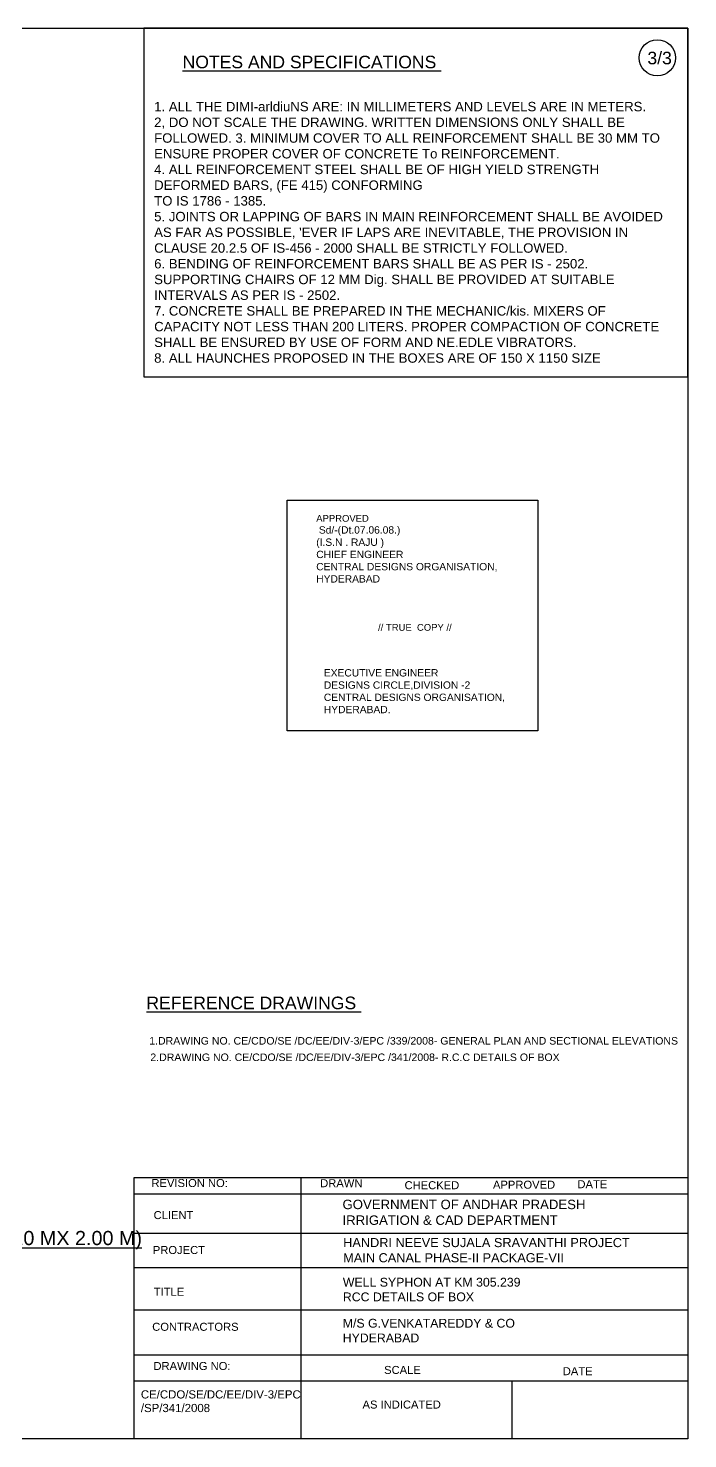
# Model space of a CAD drawing. Header units: millimetres. Extents: x -53224454 to -53193246, y 22140688 to 22163133.
# Drawn here: x -53203737 to -53193246, y 22140688 to 22163133 of the extents above; entities that cross this region are included whole.
import ezdxf

# ---------------------------------------------------------------- set-up
doc = ezdxf.new("R2010")
doc.units = ezdxf.units.MM
doc.header["$MEASUREMENT"] = 0
for name, color, linetype in [('DIMENSION', 7, 'Continuous'), ('DIMENSIONS', 7, 'Continuous'), ('DRAWING', 2, 'Continuous'), ('TEXT', 255, 'Continuous')]:
    doc.layers.add(name, color=color, linetype=linetype)
doc.styles.get("Standard").update_dxf_attribs({"font": 'arial.ttf', "height": 110})

msp = doc.modelspace()

# ---------------------------------------------------------------- linework, layer by layer
at = {"layer": 'DIMENSION', "color": 0}
msp.add_lwpolyline([(-53202054, 22144844.5), (-53193246, 22144844.5), (-53193246, 22140688.5), (-53202054, 22140688.5)], close=True, dxfattribs=at)
at = {"layer": 'DIMENSIONS', "color": 0}
msp.add_lwpolyline([(-53193246, 22163133), (-53201899, 22163133), (-53201899, 22157585.5), (-53193246, 22157585.5)], close=True, dxfattribs=at)
at = {"layer": 'DRAWING', "color": 0}
for points in [[(-53193246, 22140688.5), (-53224454, 22140688.5), (-53224454, 22163133), (-53193246, 22163133)], [(-53199615.5, 22155622.5), (-53195628.5, 22155622.5), (-53195628.5, 22151951.5), (-53199615.5, 22151951.5)]]:
    msp.add_lwpolyline(points, close=True, dxfattribs=at)
msp.add_lwpolyline([(-53196046.6, 22141608.8), (-53196046.6, 22140688.5)], dxfattribs=at)
msp.add_circle((-53193730.5, 22162662), 288.5, dxfattribs=at)
at = {"layer": 'TEXT', "color": 0}
for points in [[(-53202054, 22144844.5), (-53193246, 22144844.5)], [(-53199402.2, 22144838.3), (-53199402.2, 22140688.5)], [(-53202054, 22144584.4), (-53193246, 22144584.4)], [(-53202054, 22143958.6), (-53193246, 22143958.6)], [(-53202054, 22143411.4), (-53193246, 22143411.4)], [(-53193246, 22142732.9), (-53202054, 22142732.9)], [(-53202054, 22142026.4), (-53193246, 22142026.4)], [(-53202054, 22141608.8), (-53193246, 22141608.8)]]:
    msp.add_lwpolyline(points, dxfattribs=at)

# ---------------------------------------------------------------- texts
at = {"layer": 'DIMENSIONS', "color": 0, "insert": (-53201733.5, 22161961), "char_height": 150, "width": 8110.43, "attachment_point": 1}
msp.add_mtext("1. ALL THE DIMI-arldiuNS ARE: IN MILLIMETERS AND LEVELS ARE IN METERS. \\P2, DO NOT SCALE THE DRAWING. WRITTEN DIMENSIONS ONLY SHALL BE FOLLOWED. 3. MINIMUM COVER TO ALL REINFORCEMENT SHALL BE 30 MM TO ENSURE PROPER COVER OF CONCRETE To REINFORCEMENT. \\P4. ALL REINFORCEMENT STEEL SHALL BE OF HIGH YIELD STRENGTH DEFORMED BARS, (FE 415) CONFORMING \\PTO IS 1786 - 1385. \\P5. JOINTS OR LAPPING OF BARS IN MAIN REINFORCEMENT SHALL BE AVOIDED AS FAR AS POSSIBLE, 'EVER IF LAPS ARE INEVITABLE, THE PROVISION IN CLAUSE 20.2.5 OF IS-456 - 2000 SHALL BE STRICTLY FOLLOWED. \\P6. BENDING OF REINFORCEMENT BARS SHALL BE AS PER IS - 2502. SUPPORTING CHAIRS OF 12 MM Dig. SHALL BE PROVIDED AT SUITABLE INTERVALS AS PER IS - 2502. \\P7. CONCRETE SHALL BE PREPARED IN THE MECHANIC/kis. MIXERS OF CAPACITY NOT LESS THAN 200 LITERS. PROPER COMPACTION OF CONCRETE SHALL BE ENSURED BY USE OF FORM AND NE.EDLE VIBRATORS. \\P8. ALL HAUNCHES PROPOSED IN THE BOXES ARE OF 150 X 1150 SIZE ", dxfattribs=at)
at = {"layer": 'DRAWING', "color": 0}
for s, height, p in [('%%UNOTES AND SPECIFICATIONS ', 200, (-53201281.5, 22162495.5)), ('3/3', 200, (-53193888, 22162559)), ('%%UREFERENCE DRAWINGS ', 200, (-53201857.5, 22147524)), ('1.DRAWING NO. CE/CDO/SE /DC/EE/DIV-3/EPC /339/2008- GENERAL PLAN AND SECTIONAL ELEVATIONS ', 120, (-53201812, 22146961)), ('2.DRAWING NO. CE/CDO/SE /DC/EE/DIV-3/EPC /341/2008- R.C.C DETAILS OF BOX ', 120, (-53201794.5, 22146699))]:
    msp.add_text(s, height=height, dxfattribs=at).set_placement(p)
at = {"layer": 'TEXT', "color": 0}
for s, height, p in [('REVISION NO:', 127.374, (-53201777.2, 22144694.1)), ('DRAWN ', 127.37, (-53199093, 22144691.7)), ('CHECKED ', 127.37, (-53197751, 22144659.6)), ('APPROVED ', 127.37, (-53196344.6, 22144667.6)), ('DATE ', 127.37, (-53195001.2, 22144675.6)), ('CLIENT', 127.37, (-53201742.4, 22144184.3)), ("%%UR.C.C ETAILS OF BOX UNDER CANAL TROUGH (2 VENTS OF 3.10 MX 3'10 MX 2.00 M)", 225, (-53214683.6, 22143770.5)), ('PROJECT', 127.37, (-53201754.8, 22143628.7)), ('TITLE ', 127.37, (-53201739.9, 22142964.7)), ('CONTRACTORS ', 127.374, (-53201764.7, 22142406.8)), ('DRAWING NO:', 127.374, (-53201744.7, 22141783.3)), ('SCALE ', 127.37, (-53198075.8, 22141720.3)), ('DATE ', 127.37, (-53195234.5, 22141700.4)), ('AS INDICATED ', 127.374, (-53198419.5, 22141169.3))]:
    msp.add_text(s, height=height, dxfattribs=at).set_placement(p)
at = {"layer": 'TEXT', "color": 0, "attachment_point": 1}
for s, insert, char_height, width in [('APPROVED \\P {\\H1.0833x;Sd/-(Dt.07.06.08.) \\P(I.S.N . RAJU ) \\PCHIEF ENGINEER  \\PCENTRAL DESIGNS ORGANISATION, HYDERABAD }', (-53199155.6, 22155387.8), 107.771, 2890.423), ('^I^I// TRUE  COPY // \\P\\P\\P\\P{\\H1.0833x;EXECUTIVE ENGINEER \\PDESIGNS CIRCLE,DIVISION -2 CENTRAL DESIGNS ORGANISATION, HYDERABAD.}\\P\\P\\P\\P', (-53199034.4, 22153653.1), 107.771, 2919.809), ('GOVERNMENT OF ANDHAR PRADESH  IRRIGATION & CAD DEPARTMENT ', (-53198738.1, 22144492.5), 150, 4257.459), ('HANDRI NEEVE SUJALA SRAVANTHI PROJECT  MAIN CANAL PHASE-II PACKAGE-VII', (-53198726.9, 22143883.4), 145, 4722.737), ('WELL SYPHON AT KM 305.239 \\PRCC DETAILS OF BOX', (-53198732, 22143250), 140, 3280.517), ('M/S G.VENKATAREDDY & CO  HYDERABAD ', (-53198733.7, 22142597), 140, 3004.021), ('CE/CDO/SE/DC/EE/DIV-3/EPC /SP/341/2008', (-53201945, 22141460.1), 130, 2505.528)]:
    msp.add_mtext(s, dxfattribs=dict(at, insert=insert, char_height=char_height, width=width))

doc.saveas('drawing.dxf')
